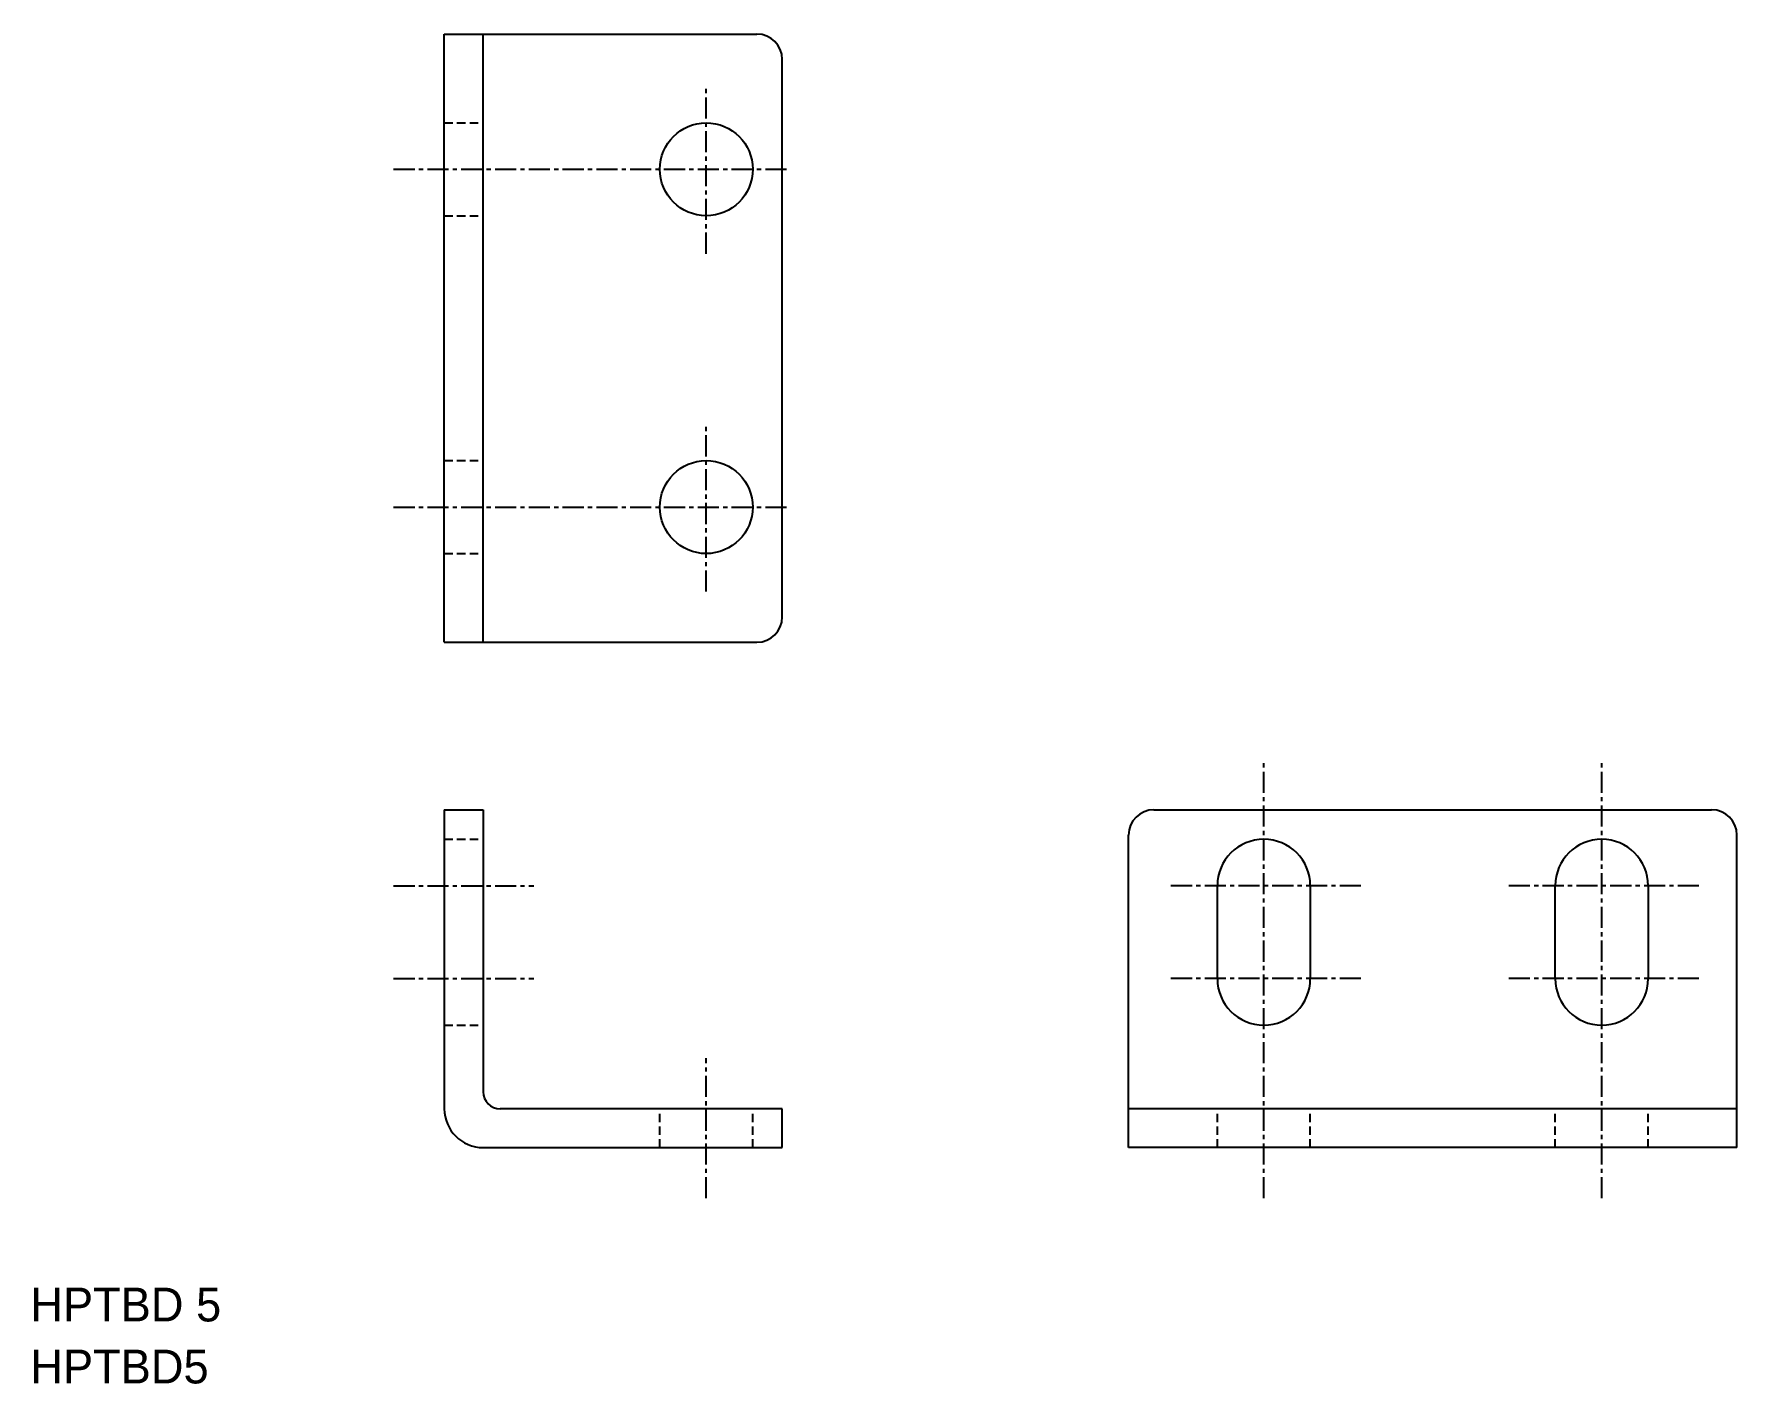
# Model space of a CAD drawing. Extents: x 0 to 101, y 20 to 100.
import ezdxf

# ---------------------------------------------------------------- set-up
doc = ezdxf.new("R2010")
doc.units = 0
doc.linetypes.add('CENTER', pattern=[2, 1.25, -0.25, 0.25, -0.25])
doc.linetypes.add('DASHED', pattern=[0.75, 0.5, -0.25])
doc.layers.get('0').update_dxf_attribs({"linetype": 'CONTINUOUS'})
doc.layers.add('CENTER', color=1, linetype='CENTER')

msp = doc.modelspace()

# ---------------------------------------------------------------- linework, layer by layer
at = {"color": 7, "linetype": 'CONTINUOUS'}
for p, q in [((24.5, 63.58), (24.5, 99.58)), ((24.5, 99.58), (43, 99.58)), ((26.8, 63.58), (26.8, 99.58)), ((44.5, 65.08), (44.5, 98.08)), ((24.5, 63.58), (43, 63.58)), ((24.5, 53.67), (24.5, 35.97)), ((24.5, 53.67), (26.8, 53.67)), ((26.8, 53.67), (26.8, 36.97)), ((66.5, 53.67), (99.5, 53.67)), ((65, 33.67), (65, 52.17)), ((101, 33.67), (101, 52.17)), ((70.25, 43.67), (70.25, 49.17)), ((75.75, 49.17), (75.75, 43.67)), ((90.25, 43.67), (90.25, 49.17)), ((95.75, 49.17), (95.75, 43.67)), ((44.5, 35.97), (27.8, 35.97)), ((44.5, 33.67), (44.5, 35.97)), ((101, 35.97), (65, 35.97)), ((26.8, 33.67), (44.5, 33.67)), ((101, 33.67), (65, 33.67))]:
    msp.add_line(p, q, dxfattribs=at)
at = {"color": 3, "linetype": 'DASHED'}
for p, q in [((24.5, 94.33), (26.8, 94.33)), ((24.5, 88.83), (26.8, 88.83)), ((24.5, 74.33), (26.8, 74.33)), ((24.5, 68.83), (26.8, 68.83)), ((24.5, 51.92), (26.8, 51.92)), ((24.5, 40.92), (26.8, 40.92)), ((37.25, 33.67), (37.25, 35.97)), ((42.75, 33.67), (42.75, 35.97)), ((70.25, 33.67), (70.25, 35.97)), ((75.75, 33.67), (75.75, 35.97)), ((90.25, 33.67), (90.25, 35.97)), ((95.75, 33.67), (95.75, 35.97))]:
    msp.add_line(p, q, dxfattribs=at)
at = {"color": 7, "linetype": 'CONTINUOUS'}
for centre in [(40, 91.58), (40, 71.58)]:
    msp.add_circle(centre, 2.75, dxfattribs=at)
for centre, radius, start, end in [((43, 98.08), 1.5, 0, 90), ((43, 65.08), 1.5, 270, 0), ((66.5, 52.17), 1.5, 90, 180), ((99.5, 52.17), 1.5, 0, 90), ((73, 49.17), 2.75, 0, 180), ((93, 49.17), 2.75, 0, 180), ((73, 43.67), 2.75, 180, 0), ((93, 43.67), 2.75, 180, 0), ((27.8, 36.97), 1, 180, 270), ((26.8, 35.97), 2.3, 180, 270)]:
    msp.add_arc(centre, radius, start, end, dxfattribs=at)
at = {"layer": 'CENTER', "color": 1, "linetype": 'CENTER'}
for p, q in [((40, 86.58), (40, 96.58)), ((21.5, 91.58), (45, 91.58)), ((40, 66.58), (40, 76.58)), ((21.5, 71.58), (45, 71.58)), ((73, 30.67), (73, 56.67)), ((93, 30.67), (93, 56.67)), ((21.5, 49.17), (29.8, 49.17)), ((78.75, 49.17), (67.25, 49.17)), ((98.75, 49.17), (87.25, 49.17)), ((21.5, 43.67), (29.8, 43.67)), ((78.75, 43.67), (67.25, 43.67)), ((98.75, 43.67), (87.25, 43.67)), ((40, 30.67), (40, 38.97))]:
    msp.add_line(p, q, dxfattribs=at)

# ---------------------------------------------------------------- texts
at = {"color": 7, "linetype": 'CONTINUOUS'}
for s, p in [('HPTBD 5', (0, 23.38)), ('HPTBD5', (0, 19.71))]:
    msp.add_text(s, height=2, dxfattribs=at).set_placement(p)

doc.saveas('drawing.dxf')
